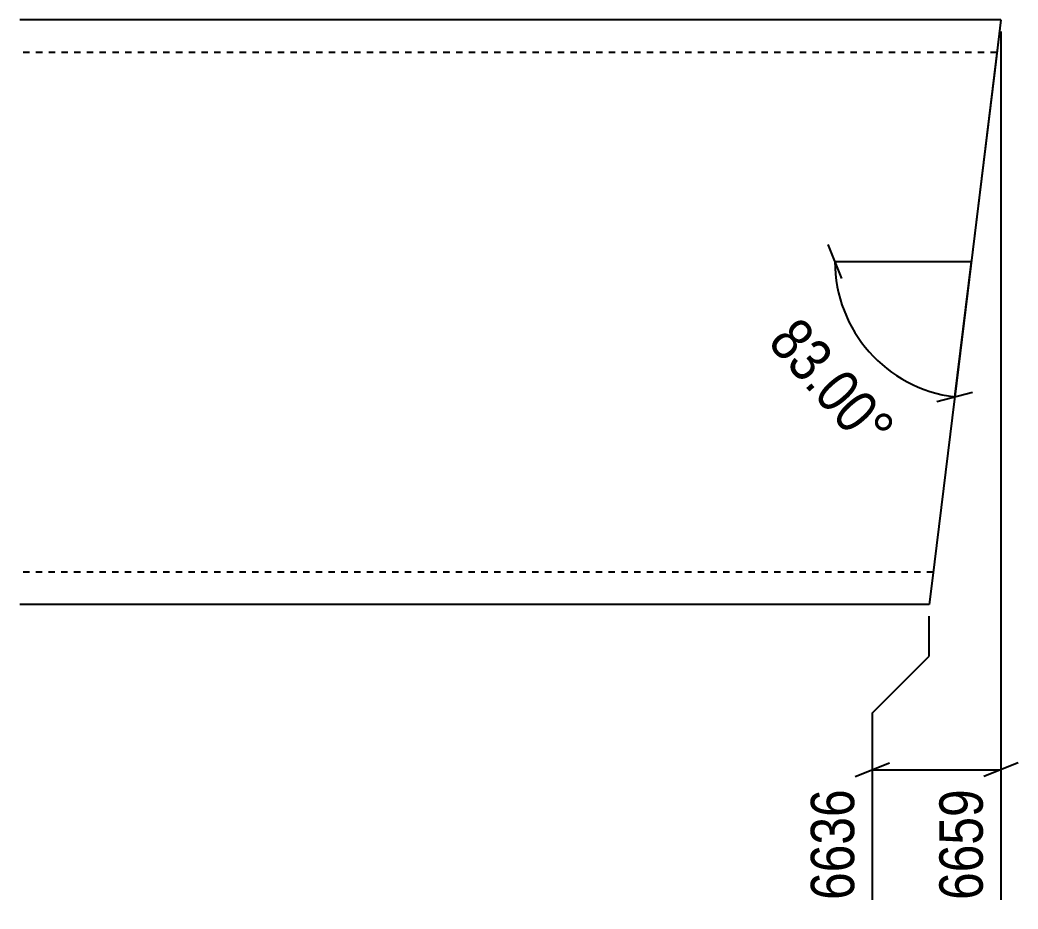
# Model space of a CAD drawing. Header units: millimetres. Extents: x 8 to 19585, y 8 to 304.
# Drawn here: x 19277.6 to 19585, y 7.7 to 281.4 of the extents above; entities that cross this region are included whole.
import ezdxf

# ---------------------------------------------------------------- set-up
doc = ezdxf.new("R2010")
doc.units = ezdxf.units.MM
doc.linetypes.add('DXK_LINE_DOT2', pattern=[3.9198, 1.9599, -1.9599])
doc.layers.add('MÅLSÆTNING', color=7, linetype='Continuous')
doc.layers.add('STÅL', color=7, linetype='Continuous')
doc.styles.add('Arial Narrow', font='ARIALN.TTF', dxfattribs={"height": 0.2})

msp = doc.modelspace()

# ---------------------------------------------------------------- linework, layer by layer
at = {"layer": 'MÅLSÆTNING', "color": 7, "linetype": 'Continuous'}
for p, q in [((19579.28, 277.94), (19565.46, 165.38)), ((19579.7, 277.91), (19579.7, 10.5)), ((19530.68, 201.82), (19526.48, 212.32)), ((19528.58, 207.07), (19570.58, 207.07)), ((19565.46, 165.38), (19570.58, 207.07)), ((19559.99, 163.94), (19570.92, 166.83)), ((19557.6, 85.58), (19557.6, 97.91)), ((19540.1, 68.08), (19557.6, 85.58)), ((19540.1, 10.5), (19540.1, 68.08)), ((19534.85, 48.48), (19545.35, 52.68)), ((19584.95, 52.68), (19574.45, 48.48)), ((19540.1, 50.58), (19579.7, 50.58))]:
    msp.add_line(p, q, dxfattribs=at)
msp.add_arc((19570.58, 207.07), 42, 180, 263, dxfattribs=at)
at = {"layer": 'STÅL', "color": 2, "linetype": 'Continuous'}
for p, q in [((19579.7, 281.41), (19277.6, 281.41)), ((19579.7, 281.41), (19577.81, 265.98)), ((19577.81, 265.98), (19558.5, 108.74)), ((19558.5, 108.74), (19557.6, 101.41)), ((19557.6, 101.41), (19277.6, 101.41))]:
    msp.add_line(p, q, dxfattribs=at)
at = {"layer": 'STÅL', "color": 7, "linetype": 'DXK_LINE_DOT2'}
for p, q in [((19578.48, 271.41), (19277.6, 271.41)), ((19558.83, 111.41), (19277.6, 111.41))]:
    msp.add_line(p, q, dxfattribs=at)

# ---------------------------------------------------------------- next in the draw order: wipeouts: each hides what was drawn before it
at = {"color": 0}
msp.add_wipeout([(19537.69, 143.61), (19552.37, 156.6), (19518.26, 195.15), (19503.58, 182.16)], dxfattribs=at).dxf.layer = 'MÅLSÆTNING'
at = {"color": 0, "linetype": 'Continuous'}
for points in [[(19537.3, 47.42), (19517.7, 47.42), (19517.7, 7.7), (19537.3, 7.7)], [(19576.9, 47.42), (19557.3, 47.42), (19557.3, 7.7), (19576.9, 7.7)]]:
    msp.add_wipeout(points, dxfattribs=at).dxf.layer = 'MÅLSÆTNING'

# ---------------------------------------------------------------- next in the draw order: texts
at = {"layer": 'MÅLSÆTNING', "color": 3, "style": 'Arial Narrow'}
msp.add_text('83.00°', height=13.362, rotation=-48.5009, dxfattribs=at).set_placement((19507.54, 181.92))
at = {"layer": 'MÅLSÆTNING', "color": 3, "linetype": 'Continuous', "style": 'Arial Narrow'}
for s, p in [('6636', (19534.5, 10.5)), ('6659', (19574.1, 10.5))]:
    msp.add_text(s, height=13.362, rotation=90.0002, dxfattribs=at).set_placement(p)

doc.saveas('drawing.dxf')
